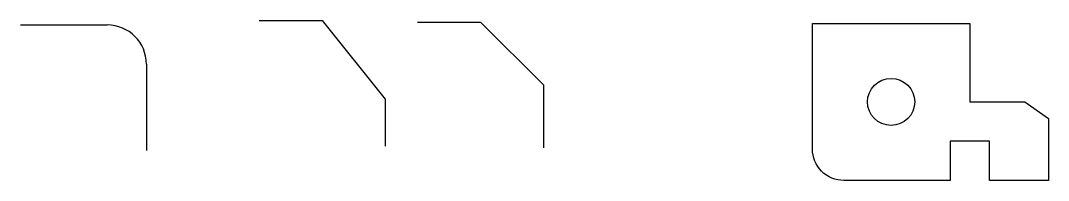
# Model space of a CAD drawing. Header units: millimetres. Extents: x 1748 to 2401, y 1899 to 2001.
import ezdxf

# ---------------------------------------------------------------- set-up
doc = ezdxf.new("R2010")
doc.units = ezdxf.units.MM

msp = doc.modelspace()

# ---------------------------------------------------------------- linework, layer by layer
for p, q in [((1899.21, 2000.52), (1939.21, 2000.52)), ((1939.21, 2000.52), (1979.21, 1950.52)), ((1999.9, 1999.5), (2039.9, 1999.5)), ((2039.9, 1999.5), (2079.9, 1959.5)), ((1747.55, 1997.7), (1802.55, 1997.7)), ((1827.55, 1972.7), (1827.55, 1917.7)), ((2079.9, 1959.5), (2079.9, 1919.5)), ((1979.21, 1950.52), (1979.21, 1920.52))]:
    msp.add_line(p, q)
msp.add_lwpolyline([(2338.34, 1898.72), (2270.84, 1898.72, -0.414214), (2250.84, 1918.72), (2250.84, 1998.72), (2350.84, 1998.72), (2350.84, 1948.72)], format="xyb")
for points in [[(2350.84, 1948.72), (2385.84, 1948.72), (2400.84, 1938.21), (2400.84, 1898.72), (2363.34, 1898.72)], [(2363.34, 1898.72), (2363.34, 1923.72), (2338.34, 1923.72), (2338.34, 1898.72)]]:
    msp.add_lwpolyline(points)
msp.add_circle((2300.84, 1948.72), 15)
msp.add_arc((1802.55, 1972.7), 25, 0, 90)

doc.saveas('drawing.dxf')
